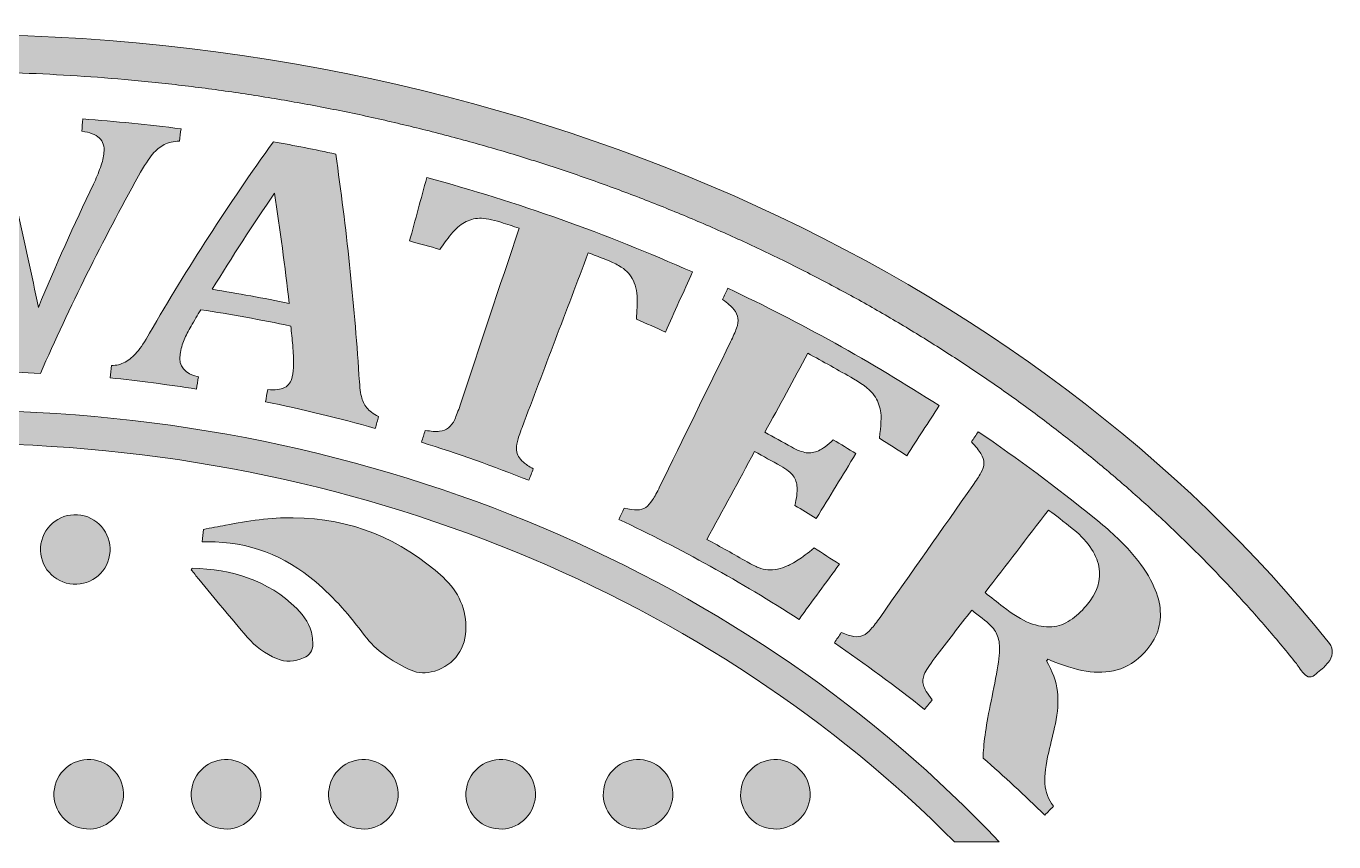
# Model space of a CAD drawing. Header units: inches. Extents: x 56 to 1023, y -872 to -208.
# Drawn here: x 563.8 to 986, y -471.5 to -208.2 of the extents above; entities that cross this region are included whole.
import ezdxf

# ---------------------------------------------------------------- set-up
doc = ezdxf.new("R2010")
doc.units = ezdxf.units.IN
doc.header["$MEASUREMENT"] = 0
doc.layers.add('Layer 1', color=7, linetype='Continuous')

# ---------------------------------------------------------------- blocks, each defined once
blk = doc.blocks.new('block 9')
at = {"layer": 'Layer 1', "true_color": 0x010101}
h = blk.add_hatch(color=18, dxfattribs=at)
h.dxf.hatch_style = 2
edge = h.paths.add_edge_path()
edge.add_spline(control_points=[(585.53, -259.2), (586.37, -257.41), (587.12, -255.6), (587.77, -253.77), (588.43, -251.95), (588.82, -250.38), (588.93, -249.05), (589.12, -246.97), (588.61, -245.38), (587.41, -244.28), (586.21, -243.19), (584.33, -242.46), (581.76, -242.11), (581.86, -240.79), (581.96, -239.46), (582.06, -238.13), (592.66, -238.92), (603.24, -239.98), (613.8, -241.33), (613.63, -242.65), (613.46, -243.97), (613.29, -245.29), (611.38, -245.37), (609.75, -245.75), (608.4, -246.42), (607.05, -247.09), (605.78, -248.11), (604.62, -249.47), (603.45, -250.84), (601.93, -253.18), (600.07, -256.51), (588.46, -277.47), (577.89, -298.76), (568.38, -320.32), (563.18, -320.01), (557.97, -319.79), (552.76, -319.64), (548.35, -300.59), (543.39, -281.6), (537.87, -262.69), (531.36, -281.61), (525.51, -300.64), (520.32, -319.75), (514.85, -319.95), (509.38, -320.23), (503.92, -320.6), (495.81, -298.53), (486.84, -276.66), (477, -255.02), (475.56, -251.85), (474.33, -249.67), (473.34, -248.49), (472.35, -247.3), (471.29, -246.45), (470.16, -245.93), (469.03, -245.41), (467.64, -245.09), (465.99, -244.97), (465.83, -243.65), (465.66, -242.33), (465.5, -241.01), (479.11, -239.33), (492.78, -238.12), (506.46, -237.38), (506.53, -238.71), (506.6, -240.04), (506.68, -241.37), (504.06, -241.75), (502.15, -242.45), (500.95, -243.46), (499.75, -244.46), (499.22, -245.81), (499.33, -247.5), (499.47, -249.63), (500.42, -252.9), (502.14, -257.31), (507.27, -271.01), (512.1, -284.78), (516.62, -298.61), (522.32, -277.81), (528.79, -257.11), (536.01, -236.53), (541.77, -236.51), (547.53, -236.57), (553.28, -236.71), (558.72, -257.4), (563.54, -278.17), (567.73, -298.97), (573.29, -285.62), (579.23, -272.36), (585.53, -259.2)], knot_values=[0, 0, 0, 0, 1, 1, 1, 2, 2, 2, 3, 3, 3, 4, 4, 4, 5, 5, 5, 6, 6, 6, 7, 7, 7, 8, 8, 8, 9, 9, 9, 10, 10, 10, 11, 11, 11, 12, 12, 12, 13, 13, 13, 14, 14, 14, 15, 15, 15, 16, 16, 16, 17, 17, 17, 18, 18, 18, 19, 19, 19, 20, 20, 20, 21, 21, 21, 22, 22, 22, 23, 23, 23, 24, 24, 24, 25, 25, 25, 26, 26, 26, 27, 27, 27, 28, 28, 28, 29, 29, 29, 30, 30, 30, 30], degree=3, periodic=1)
at = {"layer": 'Layer 1', "lineweight": 0}
blk.add_open_spline([(585.53, -259.2), (586.37, -257.41), (587.12, -255.6), (587.77, -253.77), (588.43, -251.95), (588.82, -250.38), (588.93, -249.05), (589.12, -246.97), (588.61, -245.38), (587.41, -244.28), (586.21, -243.19), (584.33, -242.46), (581.76, -242.11), (581.86, -240.79), (581.96, -239.46), (582.06, -238.13), (592.66, -238.92), (603.24, -239.98), (613.8, -241.33), (613.63, -242.65), (613.46, -243.97), (613.29, -245.29), (611.38, -245.37), (609.75, -245.75), (608.4, -246.42), (607.05, -247.09), (605.78, -248.11), (604.62, -249.47), (603.45, -250.84), (601.93, -253.18), (600.07, -256.51), (588.46, -277.47), (577.89, -298.76), (568.38, -320.32), (563.18, -320.01), (557.97, -319.79), (552.76, -319.64), (548.35, -300.59), (543.39, -281.6), (537.87, -262.69), (531.36, -281.61), (525.51, -300.64), (520.32, -319.75), (514.85, -319.95), (509.38, -320.23), (503.92, -320.6), (495.81, -298.53), (486.84, -276.66), (477, -255.02), (475.56, -251.85), (474.33, -249.67), (473.34, -248.49), (472.35, -247.3), (471.29, -246.45), (470.16, -245.93), (469.03, -245.41), (467.64, -245.09), (465.99, -244.97), (465.83, -243.65), (465.66, -242.33), (465.5, -241.01), (479.11, -239.33), (492.78, -238.12), (506.46, -237.38), (506.53, -238.71), (506.6, -240.04), (506.68, -241.37), (504.06, -241.75), (502.15, -242.45), (500.95, -243.46), (499.75, -244.46), (499.22, -245.81), (499.33, -247.5), (499.47, -249.63), (500.42, -252.9), (502.14, -257.31), (507.27, -271.01), (512.1, -284.78), (516.62, -298.61), (522.32, -277.81), (528.79, -257.11), (536.01, -236.53), (541.77, -236.51), (547.53, -236.57), (553.28, -236.71), (558.72, -257.4), (563.54, -278.17), (567.73, -298.97), (573.29, -285.62), (579.23, -272.36), (585.53, -259.2)], degree=3, knots=[0, 0, 0, 0, 1, 1, 1, 2, 2, 2, 3, 3, 3, 4, 4, 4, 5, 5, 5, 6, 6, 6, 7, 7, 7, 8, 8, 8, 9, 9, 9, 10, 10, 10, 11, 11, 11, 12, 12, 12, 13, 13, 13, 14, 14, 14, 15, 15, 15, 16, 16, 16, 17, 17, 17, 18, 18, 18, 19, 19, 19, 20, 20, 20, 21, 21, 21, 22, 22, 22, 23, 23, 23, 24, 24, 24, 25, 25, 25, 26, 26, 26, 27, 27, 27, 28, 28, 28, 29, 29, 29, 30, 30, 30, 30], dxfattribs=at)
blk = doc.blocks.new('block 10')
at = {"layer": 'Layer 1', "true_color": 0x010101}
h = blk.add_hatch(color=18, dxfattribs=at)
h.dxf.hatch_style = 2
edge = h.paths.add_edge_path()
edge.add_spline(control_points=[(649.26, -305.03), (639.6, -302.99), (629.9, -301.22), (620.16, -299.72), (619.11, -301.49), (618.08, -303.27), (617.05, -305.05), (616.17, -306.55), (615.43, -308.02), (614.8, -309.45), (614.18, -310.89), (613.75, -312.44), (613.5, -314.12), (612.94, -318.03), (614.91, -320.44), (619.41, -321.44), (619.2, -322.75), (618.99, -324.06), (618.78, -325.38), (609.52, -323.9), (600.22, -322.68), (590.9, -321.72), (591.04, -320.4), (591.17, -319.07), (591.31, -317.75), (592.95, -317.76), (594.44, -317.39), (595.77, -316.65), (597.11, -315.91), (598.37, -314.84), (599.58, -313.44), (600.78, -312.04), (602.13, -309.99), (603.66, -307.3), (615.81, -286.26), (629.14, -265.63), (643.63, -245.5), (650.35, -246.71), (657.05, -248.03), (663.74, -249.48), (667.21, -273.31), (669.71, -297.12), (671.24, -320.84), (671.44, -324.02), (671.69, -326.3), (672.02, -327.7), (672.34, -329.1), (672.91, -330.32), (673.74, -331.36), (674.57, -332.4), (675.85, -333.35), (677.6, -334.22), (677.24, -335.5), (676.88, -336.78), (676.52, -338.06), (664.78, -334.75), (652.94, -331.88), (641.04, -329.43), (641.31, -328.13), (641.58, -326.83), (641.85, -325.53), (644.16, -325.76), (645.95, -325.54), (647.24, -324.87), (648.52, -324.2), (649.35, -323.04), (649.71, -321.39), (649.98, -320.17), (650.13, -318.78), (650.15, -317.21), (650.16, -315.65), (650.07, -313.65), (649.85, -311.21), (649.66, -309.15), (649.46, -307.09), (649.26, -305.03)], knot_values=[0, 0, 0, 0, 1, 1, 1, 2, 2, 2, 3, 3, 3, 4, 4, 4, 5, 5, 5, 6, 6, 6, 7, 7, 7, 8, 8, 8, 9, 9, 9, 10, 10, 10, 11, 11, 11, 12, 12, 12, 13, 13, 13, 14, 14, 14, 15, 15, 15, 16, 16, 16, 17, 17, 17, 18, 18, 18, 19, 19, 19, 20, 20, 20, 21, 21, 21, 22, 22, 22, 23, 23, 23, 24, 24, 24, 25, 25, 25, 25], degree=3, periodic=1)
edge = h.paths.add_edge_path()
edge.add_spline(control_points=[(623.88, -293.14), (632.19, -294.47), (640.48, -295.99), (648.74, -297.7), (647.38, -285.83), (645.79, -273.96), (643.96, -262.08), (636.99, -272.32), (630.29, -282.68), (623.88, -293.14)], knot_values=[0, 0, 0, 0, 1, 1, 1, 2, 2, 2, 3, 3, 3, 3], degree=3, periodic=1)
at = {"layer": 'Layer 1', "lineweight": 0}
for points, knots in [([(649.26, -305.03), (639.6, -302.99), (629.9, -301.22), (620.16, -299.72), (619.11, -301.49), (618.08, -303.27), (617.05, -305.05), (616.17, -306.55), (615.43, -308.02), (614.8, -309.45), (614.18, -310.89), (613.75, -312.44), (613.5, -314.12), (612.94, -318.03), (614.91, -320.44), (619.41, -321.44), (619.2, -322.75), (618.99, -324.06), (618.78, -325.38), (609.52, -323.9), (600.22, -322.68), (590.9, -321.72), (591.04, -320.4), (591.17, -319.07), (591.31, -317.75), (592.95, -317.76), (594.44, -317.39), (595.77, -316.65), (597.11, -315.91), (598.37, -314.84), (599.58, -313.44), (600.78, -312.04), (602.13, -309.99), (603.66, -307.3), (615.81, -286.26), (629.14, -265.63), (643.63, -245.5), (650.35, -246.71), (657.05, -248.03), (663.74, -249.48), (667.21, -273.31), (669.71, -297.12), (671.24, -320.84), (671.44, -324.02), (671.69, -326.3), (672.02, -327.7), (672.34, -329.1), (672.91, -330.32), (673.74, -331.36), (674.57, -332.4), (675.85, -333.35), (677.6, -334.22), (677.24, -335.5), (676.88, -336.78), (676.52, -338.06), (664.78, -334.75), (652.94, -331.88), (641.04, -329.43), (641.31, -328.13), (641.58, -326.83), (641.85, -325.53), (644.16, -325.76), (645.95, -325.54), (647.24, -324.87), (648.52, -324.2), (649.35, -323.04), (649.71, -321.39), (649.98, -320.17), (650.13, -318.78), (650.15, -317.21), (650.16, -315.65), (650.07, -313.65), (649.85, -311.21), (649.66, -309.15), (649.46, -307.09), (649.26, -305.03)], [0, 0, 0, 0, 1, 1, 1, 2, 2, 2, 3, 3, 3, 4, 4, 4, 5, 5, 5, 6, 6, 6, 7, 7, 7, 8, 8, 8, 9, 9, 9, 10, 10, 10, 11, 11, 11, 12, 12, 12, 13, 13, 13, 14, 14, 14, 15, 15, 15, 16, 16, 16, 17, 17, 17, 18, 18, 18, 19, 19, 19, 20, 20, 20, 21, 21, 21, 22, 22, 22, 23, 23, 23, 24, 24, 24, 25, 25, 25, 25]), ([(623.88, -293.14), (632.19, -294.47), (640.48, -295.99), (648.74, -297.7), (647.38, -285.83), (645.79, -273.96), (643.96, -262.08), (636.99, -272.32), (630.29, -282.68), (623.88, -293.14)], [0, 0, 0, 0, 1, 1, 1, 2, 2, 2, 3, 3, 3, 3])]:
    blk.add_open_spline(points, degree=3, knots=knots, dxfattribs=at)
blk = doc.blocks.new('block 11')
at = {"layer": 'Layer 1', "true_color": 0x010101}
h = blk.add_hatch(color=18, dxfattribs=at)
h.dxf.hatch_style = 2
edge = h.paths.add_edge_path()
edge.add_spline(control_points=[(691.45, -342.51), (691.85, -341.24), (692.25, -339.97), (692.66, -338.71), (694.53, -339), (696.05, -339.1), (697.24, -339), (698.43, -338.9), (699.41, -338.53), (700.19, -337.9), (700.97, -337.26), (701.63, -336.34), (702.17, -335.14), (702.71, -333.95), (703.29, -332.43), (703.9, -330.59), (710.25, -311.54), (716.6, -292.48), (722.96, -273.42), (721, -272.77), (719.04, -272.13), (717.08, -271.5), (714.17, -270.57), (711.86, -270.15), (710.14, -270.21), (708.42, -270.27), (706.82, -270.71), (705.33, -271.53), (703.85, -272.35), (702.41, -273.62), (701.02, -275.33), (699.63, -277.04), (698.42, -278.69), (697.39, -280.28), (694.13, -279.34), (690.86, -278.42), (687.59, -277.54), (689.44, -270.71), (691.3, -263.89), (693.15, -257.06), (722.3, -264.95), (750.98, -275.11), (778.9, -287.55), (776.02, -294.01), (773.14, -300.47), (770.26, -306.93), (767.13, -305.53), (763.99, -304.17), (760.83, -302.83), (761.03, -299.94), (761.11, -297.79), (761.1, -296.38), (761.09, -294.98), (760.94, -293.73), (760.65, -292.63), (760.37, -291.53), (759.99, -290.55), (759.51, -289.7), (759.03, -288.85), (758.46, -288.09), (757.79, -287.43), (757.12, -286.77), (756.22, -286.11), (755.08, -285.46), (753.93, -284.81), (752.39, -284.09), (750.44, -283.33), (748.72, -282.67), (747.01, -282.01), (745.29, -281.36), (738.17, -300.14), (731.05, -318.93), (723.93, -337.71), (723.17, -339.71), (722.66, -341.25), (722.39, -342.33), (722.13, -343.42), (722.04, -344.34), (722.13, -345.11), (722.23, -345.88), (722.44, -346.55), (722.77, -347.13), (723.1, -347.71), (723.64, -348.33), (724.37, -348.98), (725.1, -349.63), (726.16, -350.34), (727.55, -351.11), (727.06, -352.34), (726.57, -353.58), (726.08, -354.81), (714.66, -350.28), (703.11, -346.18), (691.45, -342.51)], knot_values=[0, 0, 0, 0, 1, 1, 1, 2, 2, 2, 3, 3, 3, 4, 4, 4, 5, 5, 5, 6, 6, 6, 7, 7, 7, 8, 8, 8, 9, 9, 9, 10, 10, 10, 11, 11, 11, 12, 12, 12, 13, 13, 13, 14, 14, 14, 15, 15, 15, 16, 16, 16, 17, 17, 17, 18, 18, 18, 19, 19, 19, 20, 20, 20, 21, 21, 21, 22, 22, 22, 23, 23, 23, 24, 24, 24, 25, 25, 25, 26, 26, 26, 27, 27, 27, 28, 28, 28, 29, 29, 29, 30, 30, 30, 31, 31, 31, 31], degree=3, periodic=1)
at = {"layer": 'Layer 1', "lineweight": 0}
blk.add_open_spline([(691.45, -342.51), (691.85, -341.24), (692.25, -339.97), (692.66, -338.71), (694.53, -339), (696.05, -339.1), (697.24, -339), (698.43, -338.9), (699.41, -338.53), (700.19, -337.9), (700.97, -337.26), (701.63, -336.34), (702.17, -335.14), (702.71, -333.95), (703.29, -332.43), (703.9, -330.59), (710.25, -311.54), (716.6, -292.48), (722.96, -273.42), (721, -272.77), (719.04, -272.13), (717.08, -271.5), (714.17, -270.57), (711.86, -270.15), (710.14, -270.21), (708.42, -270.27), (706.82, -270.71), (705.33, -271.53), (703.85, -272.35), (702.41, -273.62), (701.02, -275.33), (699.63, -277.04), (698.42, -278.69), (697.39, -280.28), (694.13, -279.34), (690.86, -278.42), (687.59, -277.54), (689.44, -270.71), (691.3, -263.89), (693.15, -257.06), (722.3, -264.95), (750.98, -275.11), (778.9, -287.55), (776.02, -294.01), (773.14, -300.47), (770.26, -306.93), (767.13, -305.53), (763.99, -304.17), (760.83, -302.83), (761.03, -299.94), (761.11, -297.79), (761.1, -296.38), (761.09, -294.98), (760.94, -293.73), (760.65, -292.63), (760.37, -291.53), (759.99, -290.55), (759.51, -289.7), (759.03, -288.85), (758.46, -288.09), (757.79, -287.43), (757.12, -286.77), (756.22, -286.11), (755.08, -285.46), (753.93, -284.81), (752.39, -284.09), (750.44, -283.33), (748.72, -282.67), (747.01, -282.01), (745.29, -281.36), (738.17, -300.14), (731.05, -318.93), (723.93, -337.71), (723.17, -339.71), (722.66, -341.25), (722.39, -342.33), (722.13, -343.42), (722.04, -344.34), (722.13, -345.11), (722.23, -345.88), (722.44, -346.55), (722.77, -347.13), (723.1, -347.71), (723.64, -348.33), (724.37, -348.98), (725.1, -349.63), (726.16, -350.34), (727.55, -351.11), (727.06, -352.34), (726.57, -353.58), (726.08, -354.81), (714.66, -350.28), (703.11, -346.18), (691.45, -342.51)], degree=3, knots=[0, 0, 0, 0, 1, 1, 1, 2, 2, 2, 3, 3, 3, 4, 4, 4, 5, 5, 5, 6, 6, 6, 7, 7, 7, 8, 8, 8, 9, 9, 9, 10, 10, 10, 11, 11, 11, 12, 12, 12, 13, 13, 13, 14, 14, 14, 15, 15, 15, 16, 16, 16, 17, 17, 17, 18, 18, 18, 19, 19, 19, 20, 20, 20, 21, 21, 21, 22, 22, 22, 23, 23, 23, 24, 24, 24, 25, 25, 25, 26, 26, 26, 27, 27, 27, 28, 28, 28, 29, 29, 29, 30, 30, 30, 31, 31, 31, 31], dxfattribs=at)
blk = doc.blocks.new('block 12')
at = {"layer": 'Layer 1', "true_color": 0x010101}
h = blk.add_hatch(color=18, dxfattribs=at)
h.dxf.hatch_style = 2
edge = h.paths.add_edge_path()
edge.add_spline(control_points=[(858.56, -330.71), (855.09, -336.09), (851.62, -341.48), (848.15, -346.86), (845.2, -344.96), (842.24, -343.08), (839.27, -341.24), (839.85, -337.1), (839.97, -334.13), (839.66, -332.36), (839.34, -330.59), (838.67, -328.93), (837.65, -327.4), (836.63, -325.87), (834.4, -324.08), (830.94, -322.07), (826.04, -319.23), (821.11, -316.47), (816.15, -313.78), (811.55, -322.29), (806.95, -330.79), (802.34, -339.3), (805.2, -340.84), (808.04, -342.42), (810.88, -344.02), (812.76, -345.08), (814.36, -345.71), (815.69, -345.89), (817.01, -346.07), (818.31, -345.87), (819.61, -345.27), (820.91, -344.68), (822.5, -343.51), (824.4, -341.77), (826.84, -343.21), (829.27, -344.68), (831.7, -346.16), (827.44, -353.14), (823.18, -360.13), (818.92, -367.11), (816.6, -365.69), (814.28, -364.3), (811.94, -362.92), (812.55, -360.56), (812.8, -358.64), (812.71, -357.17), (812.62, -355.69), (812.21, -354.44), (811.48, -353.41), (810.75, -352.39), (809.39, -351.3), (807.4, -350.18), (804.6, -348.6), (801.8, -347.04), (798.98, -345.52), (793.86, -354.98), (788.74, -364.44), (783.62, -373.91), (787.98, -376.27), (792.31, -378.7), (796.62, -381.19), (798.01, -382), (799.22, -382.61), (800.26, -383.01), (801.3, -383.41), (802.31, -383.65), (803.29, -383.72), (804.27, -383.79), (805.3, -383.71), (806.39, -383.47), (807.48, -383.23), (808.52, -382.9), (809.52, -382.47), (810.51, -382.04), (811.69, -381.39), (813.05, -380.53), (814.41, -379.66), (816.11, -378.37), (818.18, -376.66), (820.93, -378.38), (823.68, -380.12), (826.41, -381.89), (822.04, -387.82), (817.68, -393.76), (813.34, -399.71), (794.53, -387.59), (775.1, -376.83), (755.19, -367.44), (755.76, -366.24), (756.33, -365.04), (756.89, -363.83), (758.57, -364.18), (759.95, -364.36), (761.03, -364.37), (762.11, -364.37), (763.05, -364.11), (763.84, -363.57), (764.63, -363.04), (765.36, -362.23), (766.04, -361.15), (766.72, -360.07), (767.49, -358.66), (768.34, -356.93), (775.97, -341.32), (783.6, -325.72), (791.23, -310.12), (792.06, -308.42), (792.7, -306.96), (793.15, -305.74), (793.6, -304.53), (793.76, -303.44), (793.63, -302.48), (793.5, -301.52), (793.04, -300.57), (792.26, -299.63), (791.47, -298.7), (790.28, -297.62), (788.68, -296.42), (789.25, -295.22), (789.81, -294.02), (790.38, -292.81), (813.73, -303.83), (836.51, -316.46), (858.56, -330.71)], knot_values=[0, 0, 0, 0, 1, 1, 1, 2, 2, 2, 3, 3, 3, 4, 4, 4, 5, 5, 5, 6, 6, 6, 7, 7, 7, 8, 8, 8, 9, 9, 9, 10, 10, 10, 11, 11, 11, 12, 12, 12, 13, 13, 13, 14, 14, 14, 15, 15, 15, 16, 16, 16, 17, 17, 17, 18, 18, 18, 19, 19, 19, 20, 20, 20, 21, 21, 21, 22, 22, 22, 23, 23, 23, 24, 24, 24, 25, 25, 25, 26, 26, 26, 27, 27, 27, 28, 28, 28, 29, 29, 29, 30, 30, 30, 31, 31, 31, 32, 32, 32, 33, 33, 33, 34, 34, 34, 35, 35, 35, 36, 36, 36, 37, 37, 37, 38, 38, 38, 39, 39, 39, 40, 40, 40, 41, 41, 41, 41], degree=3, periodic=1)
at = {"layer": 'Layer 1', "lineweight": 0}
blk.add_open_spline([(858.56, -330.71), (855.09, -336.09), (851.62, -341.48), (848.15, -346.86), (845.2, -344.96), (842.24, -343.08), (839.27, -341.24), (839.85, -337.1), (839.97, -334.13), (839.66, -332.36), (839.34, -330.59), (838.67, -328.93), (837.65, -327.4), (836.63, -325.87), (834.4, -324.08), (830.94, -322.07), (826.04, -319.23), (821.11, -316.47), (816.15, -313.78), (811.55, -322.29), (806.95, -330.79), (802.34, -339.3), (805.2, -340.84), (808.04, -342.42), (810.88, -344.02), (812.76, -345.08), (814.36, -345.71), (815.69, -345.89), (817.01, -346.07), (818.31, -345.87), (819.61, -345.27), (820.91, -344.68), (822.5, -343.51), (824.4, -341.77), (826.84, -343.21), (829.27, -344.68), (831.7, -346.16), (827.44, -353.14), (823.18, -360.13), (818.92, -367.11), (816.6, -365.69), (814.28, -364.3), (811.94, -362.92), (812.55, -360.56), (812.8, -358.64), (812.71, -357.17), (812.62, -355.69), (812.21, -354.44), (811.48, -353.41), (810.75, -352.39), (809.39, -351.3), (807.4, -350.18), (804.6, -348.6), (801.8, -347.04), (798.98, -345.52), (793.86, -354.98), (788.74, -364.44), (783.62, -373.91), (787.98, -376.27), (792.31, -378.7), (796.62, -381.19), (798.01, -382), (799.22, -382.61), (800.26, -383.01), (801.3, -383.41), (802.31, -383.65), (803.29, -383.72), (804.27, -383.79), (805.3, -383.71), (806.39, -383.47), (807.48, -383.23), (808.52, -382.9), (809.52, -382.47), (810.51, -382.04), (811.69, -381.39), (813.05, -380.53), (814.41, -379.66), (816.11, -378.37), (818.18, -376.66), (820.93, -378.38), (823.68, -380.12), (826.41, -381.89), (822.04, -387.82), (817.68, -393.76), (813.34, -399.71), (794.53, -387.59), (775.1, -376.83), (755.19, -367.44), (755.76, -366.24), (756.33, -365.04), (756.89, -363.83), (758.57, -364.18), (759.95, -364.36), (761.03, -364.37), (762.11, -364.37), (763.05, -364.11), (763.84, -363.57), (764.63, -363.04), (765.36, -362.23), (766.04, -361.15), (766.72, -360.07), (767.49, -358.66), (768.34, -356.93), (775.97, -341.32), (783.6, -325.72), (791.23, -310.12), (792.06, -308.42), (792.7, -306.96), (793.15, -305.74), (793.6, -304.53), (793.76, -303.44), (793.63, -302.48), (793.5, -301.52), (793.04, -300.57), (792.26, -299.63), (791.47, -298.7), (790.28, -297.62), (788.68, -296.42), (789.25, -295.22), (789.81, -294.02), (790.38, -292.81), (813.73, -303.83), (836.51, -316.46), (858.56, -330.71)], degree=3, knots=[0, 0, 0, 0, 1, 1, 1, 2, 2, 2, 3, 3, 3, 4, 4, 4, 5, 5, 5, 6, 6, 6, 7, 7, 7, 8, 8, 8, 9, 9, 9, 10, 10, 10, 11, 11, 11, 12, 12, 12, 13, 13, 13, 14, 14, 14, 15, 15, 15, 16, 16, 16, 17, 17, 17, 18, 18, 18, 19, 19, 19, 20, 20, 20, 21, 21, 21, 22, 22, 22, 23, 23, 23, 24, 24, 24, 25, 25, 25, 26, 26, 26, 27, 27, 27, 28, 28, 28, 29, 29, 29, 30, 30, 30, 31, 31, 31, 32, 32, 32, 33, 33, 33, 34, 34, 34, 35, 35, 35, 36, 36, 36, 37, 37, 37, 38, 38, 38, 39, 39, 39, 40, 40, 40, 41, 41, 41, 41], dxfattribs=at)
blk = doc.blocks.new('block 13')
at = {"layer": 'Layer 1', "true_color": 0x010101}
h = blk.add_hatch(color=18, dxfattribs=at)
h.dxf.hatch_style = 2
edge = h.paths.add_edge_path()
edge.add_spline(control_points=[(853.9, -428.78), (844.38, -421.22), (834.65, -414.06), (824.74, -407.28), (825.49, -406.18), (826.24, -405.09), (826.99, -403.99), (828.62, -404.62), (829.98, -405.03), (831.06, -405.22), (832.14, -405.4), (833.12, -405.3), (833.99, -404.9), (834.86, -404.51), (835.72, -403.83), (836.57, -402.87), (837.41, -401.92), (838.39, -400.65), (839.5, -399.06), (849.49, -384.86), (859.48, -370.65), (869.47, -356.45), (870.56, -354.9), (871.42, -353.56), (872.06, -352.43), (872.69, -351.3), (873.02, -350.25), (873.03, -349.27), (873.04, -348.29), (872.72, -347.27), (872.08, -346.21), (871.43, -345.15), (870.4, -343.88), (868.97, -342.42), (869.72, -341.32), (870.47, -340.22), (871.22, -339.12), (884.01, -347.86), (896.53, -357.17), (908.76, -367.03), (913.71, -371.02), (917.66, -374.76), (920.62, -378.16), (923.59, -381.56), (925.86, -384.91), (927.46, -388.16), (928.81, -390.87), (929.63, -393.51), (929.91, -396.08), (930.19, -398.65), (929.93, -401.13), (929.16, -403.51), (928.38, -405.89), (926.95, -408.18), (924.9, -410.39), (922.21, -413.29), (919.25, -415.15), (916.03, -416.03), (912.82, -416.9), (909.48, -417.03), (906.02, -416.44), (902.55, -415.85), (898.43, -414.55), (893.63, -412.61), (893.49, -412.76), (893.36, -412.91), (893.23, -413.07), (895.2, -416.46), (896.37, -419.78), (896.75, -422.99), (897.12, -426.21), (896.91, -429.69), (896.1, -433.42), (895.41, -436.49), (894.69, -439.55), (893.95, -442.6), (892.96, -446.67), (892.54, -450.05), (892.72, -452.74), (892.9, -455.44), (893.82, -457.87), (895.49, -460.05), (894.56, -461), (893.64, -461.95), (892.71, -462.91), (886.18, -456.56), (879.53, -450.43), (872.76, -444.5), (872.84, -440.29), (873.64, -434.65), (875.07, -427.52), (875.86, -423.68), (876.62, -419.83), (877.35, -415.96), (877.98, -412.51), (878.21, -409.89), (878.07, -408.12), (877.92, -406.34), (877.49, -404.85), (876.77, -403.65), (876.04, -402.45), (874.62, -401.01), (872.48, -399.33), (871.35, -398.45), (870.22, -397.57), (869.09, -396.7), (865.14, -401.84), (861.19, -406.99), (857.23, -412.13), (855.4, -414.53), (854.24, -416.31), (853.76, -417.47), (853.28, -418.63), (853.19, -419.78), (853.49, -420.92), (853.78, -422.07), (854.75, -423.64), (856.37, -425.65), (855.55, -426.69), (854.72, -427.73), (853.9, -428.78)], knot_values=[0, 0, 0, 0, 1, 1, 1, 2, 2, 2, 3, 3, 3, 4, 4, 4, 5, 5, 5, 6, 6, 6, 7, 7, 7, 8, 8, 8, 9, 9, 9, 10, 10, 10, 11, 11, 11, 12, 12, 12, 13, 13, 13, 14, 14, 14, 15, 15, 15, 16, 16, 16, 17, 17, 17, 18, 18, 18, 19, 19, 19, 20, 20, 20, 21, 21, 21, 22, 22, 22, 23, 23, 23, 24, 24, 24, 25, 25, 25, 26, 26, 26, 27, 27, 27, 28, 28, 28, 29, 29, 29, 30, 30, 30, 31, 31, 31, 32, 32, 32, 33, 33, 33, 34, 34, 34, 35, 35, 35, 36, 36, 36, 37, 37, 37, 38, 38, 38, 39, 39, 39, 40, 40, 40, 40], degree=3, periodic=1)
edge = h.paths.add_edge_path()
edge.add_spline(control_points=[(893.86, -364.44), (887.04, -373.33), (880.22, -382.21), (873.39, -391.09), (875.35, -392.6), (877.31, -394.12), (879.25, -395.66), (882.39, -398.15), (885.23, -399.9), (887.81, -400.89), (890.38, -401.89), (892.75, -402.3), (894.94, -402.1), (897.12, -401.91), (899.11, -401.22), (900.92, -400), (902.72, -398.79), (904.44, -397.23), (906.06, -395.33), (909.62, -391.16), (911.01, -386.94), (910.16, -382.65), (909.31, -378.37), (906.27, -374.06), (901.02, -369.89), (897.44, -367.05), (895.05, -365.25), (893.86, -364.44)], knot_values=[0, 0, 0, 0, 1, 1, 1, 2, 2, 2, 3, 3, 3, 4, 4, 4, 5, 5, 5, 6, 6, 6, 7, 7, 7, 8, 8, 8, 9, 9, 9, 9], degree=3, periodic=1)
at = {"layer": 'Layer 1', "lineweight": 0}
for points, knots in [([(853.9, -428.78), (844.38, -421.22), (834.65, -414.06), (824.74, -407.28), (825.49, -406.18), (826.24, -405.09), (826.99, -403.99), (828.62, -404.62), (829.98, -405.03), (831.06, -405.22), (832.14, -405.4), (833.12, -405.3), (833.99, -404.9), (834.86, -404.51), (835.72, -403.83), (836.57, -402.87), (837.41, -401.92), (838.39, -400.65), (839.5, -399.06), (849.49, -384.86), (859.48, -370.65), (869.47, -356.45), (870.56, -354.9), (871.42, -353.56), (872.06, -352.43), (872.69, -351.3), (873.02, -350.25), (873.03, -349.27), (873.04, -348.29), (872.72, -347.27), (872.08, -346.21), (871.43, -345.15), (870.4, -343.88), (868.97, -342.42), (869.72, -341.32), (870.47, -340.22), (871.22, -339.12), (884.01, -347.86), (896.53, -357.17), (908.76, -367.03), (913.71, -371.02), (917.66, -374.76), (920.62, -378.16), (923.59, -381.56), (925.86, -384.91), (927.46, -388.16), (928.81, -390.87), (929.63, -393.51), (929.91, -396.08), (930.19, -398.65), (929.93, -401.13), (929.16, -403.51), (928.38, -405.89), (926.95, -408.18), (924.9, -410.39), (922.21, -413.29), (919.25, -415.15), (916.03, -416.03), (912.82, -416.9), (909.48, -417.03), (906.02, -416.44), (902.55, -415.85), (898.43, -414.55), (893.63, -412.61), (893.49, -412.76), (893.36, -412.91), (893.23, -413.07), (895.2, -416.46), (896.37, -419.78), (896.75, -422.99), (897.12, -426.21), (896.91, -429.69), (896.1, -433.42), (895.41, -436.49), (894.69, -439.55), (893.95, -442.6), (892.96, -446.67), (892.54, -450.05), (892.72, -452.74), (892.9, -455.44), (893.82, -457.87), (895.49, -460.05), (894.56, -461), (893.64, -461.95), (892.71, -462.91), (886.18, -456.56), (879.53, -450.43), (872.76, -444.5), (872.84, -440.29), (873.64, -434.65), (875.07, -427.52), (875.86, -423.68), (876.62, -419.83), (877.35, -415.96), (877.98, -412.51), (878.21, -409.89), (878.07, -408.12), (877.92, -406.34), (877.49, -404.85), (876.77, -403.65), (876.04, -402.45), (874.62, -401.01), (872.48, -399.33), (871.35, -398.45), (870.22, -397.57), (869.09, -396.7), (865.14, -401.84), (861.19, -406.99), (857.23, -412.13), (855.4, -414.53), (854.24, -416.31), (853.76, -417.47), (853.28, -418.63), (853.19, -419.78), (853.49, -420.92), (853.78, -422.07), (854.75, -423.64), (856.37, -425.65), (855.55, -426.69), (854.72, -427.73), (853.9, -428.78)], [0, 0, 0, 0, 1, 1, 1, 2, 2, 2, 3, 3, 3, 4, 4, 4, 5, 5, 5, 6, 6, 6, 7, 7, 7, 8, 8, 8, 9, 9, 9, 10, 10, 10, 11, 11, 11, 12, 12, 12, 13, 13, 13, 14, 14, 14, 15, 15, 15, 16, 16, 16, 17, 17, 17, 18, 18, 18, 19, 19, 19, 20, 20, 20, 21, 21, 21, 22, 22, 22, 23, 23, 23, 24, 24, 24, 25, 25, 25, 26, 26, 26, 27, 27, 27, 28, 28, 28, 29, 29, 29, 30, 30, 30, 31, 31, 31, 32, 32, 32, 33, 33, 33, 34, 34, 34, 35, 35, 35, 36, 36, 36, 37, 37, 37, 38, 38, 38, 39, 39, 39, 40, 40, 40, 40]), ([(893.86, -364.44), (887.04, -373.33), (880.22, -382.21), (873.39, -391.09), (875.35, -392.6), (877.31, -394.12), (879.25, -395.66), (882.39, -398.15), (885.23, -399.9), (887.81, -400.89), (890.38, -401.89), (892.75, -402.3), (894.94, -402.1), (897.12, -401.91), (899.11, -401.22), (900.92, -400), (902.72, -398.79), (904.44, -397.23), (906.06, -395.33), (909.62, -391.16), (911.01, -386.94), (910.16, -382.65), (909.31, -378.37), (906.27, -374.06), (901.02, -369.89), (897.44, -367.05), (895.05, -365.25), (893.86, -364.44)], [0, 0, 0, 0, 1, 1, 1, 2, 2, 2, 3, 3, 3, 4, 4, 4, 5, 5, 5, 6, 6, 6, 7, 7, 7, 8, 8, 8, 9, 9, 9, 9])]:
    blk.add_open_spline(points, degree=3, knots=knots, dxfattribs=at)
blk = doc.blocks.new('block 4')
at = {"layer": 'Layer 1'}
for name in ['block 9', 'block 10', 'block 11', 'block 12', 'block 13']:
    blk.add_blockref(name, (0, 0), dxfattribs=at)
blk = doc.blocks.new('block 25')
at = {"layer": 'Layer 1', "true_color": 0xffffff}
h = blk.add_hatch(color=7, dxfattribs=at)
h.dxf.hatch_style = 2
edge = h.paths.add_edge_path()
edge.add_spline(control_points=[(219.97, -469.94), (298.1, -391.9), (413.56, -342.56), (542.06, -342.88), (670.56, -343.19), (785.75, -393.1), (863.49, -471.51), (863.49, -471.51), (877.91, -471.55), (877.91, -471.55), (798.31, -386.86), (677.41, -332.55), (542.09, -332.22), (406.76, -331.89), (285.56, -385.59), (205.53, -469.9), (205.53, -469.9), (219.97, -469.94), (219.97, -469.94)], knot_values=[0, 0, 0, 0, 1, 1, 1, 2, 2, 2, 3, 3, 3, 4, 4, 4, 5, 5, 5, 6, 6, 6, 6], degree=3, periodic=1)
at = {"layer": 'Layer 1', "lineweight": 0}
blk.add_open_spline([(219.97, -469.94), (298.1, -391.9), (413.56, -342.56), (542.06, -342.88), (670.56, -343.19), (785.75, -393.1), (863.49, -471.51), (863.49, -471.51), (877.91, -471.55), (877.91, -471.55), (798.31, -386.86), (677.41, -332.55), (542.09, -332.22), (406.76, -331.89), (285.56, -385.59), (205.53, -469.9), (205.53, -469.9), (219.97, -469.94), (219.97, -469.94)], degree=3, knots=[0, 0, 0, 0, 1, 1, 1, 2, 2, 2, 3, 3, 3, 4, 4, 4, 5, 5, 5, 6, 6, 6, 6], dxfattribs=at)
blk = doc.blocks.new('block 26')
at = {"layer": 'Layer 1', "true_color": 0xffffff}
h = blk.add_hatch(color=7, dxfattribs=at)
h.dxf.hatch_style = 2
edge = h.paths.add_edge_path()
edge.add_spline(control_points=[(976.74, -417.64), (977.35, -418.16), (978.02, -418.45), (978.73, -418.26), (979.52, -418.06), (980.15, -417.45), (980.76, -416.87), (981.42, -416.23), (982.08, -415.76), (982.83, -415.29), (983.24, -414.72), (983.65, -414.17), (984.14, -413.68), (985.75, -412.05), (986.01, -409.28), (984.56, -407.46), (888.69, -287.04), (719.77, -208.17), (528.83, -210.85), (340.88, -213.48), (176.52, -294.51), (83.22, -414.42), (86.93, -416.49), (89.74, -419.74), (91.58, -423.66), (182.3, -305.56), (343.95, -225.53), (529, -222.94), (534.99, -222.86), (540.99, -222.86), (546.98, -222.94), (552.92, -223.02), (558.87, -223.18), (564.81, -223.42), (570.7, -223.66), (576.59, -223.98), (582.48, -224.38), (588.32, -224.78), (594.16, -225.25), (599.99, -225.81), (605.77, -226.36), (611.55, -226.99), (617.33, -227.71), (623.05, -228.41), (628.77, -229.19), (634.47, -230.06), (640.14, -230.91), (645.79, -231.84), (651.43, -232.86), (657.02, -233.86), (662.61, -234.94), (668.18, -236.09), (673.7, -237.24), (679.22, -238.46), (684.71, -239.77), (690.16, -241.05), (695.6, -242.42), (701.02, -243.86), (706.4, -245.29), (711.76, -246.79), (717.1, -248.37), (722.39, -249.94), (727.67, -251.58), (732.93, -253.29), (738.14, -254.99), (743.33, -256.77), (748.5, -258.62), (753.63, -260.45), (758.73, -262.35), (763.82, -264.33), (768.85, -266.29), (773.86, -268.32), (778.85, -270.43), (783.79, -272.52), (788.71, -274.67), (793.6, -276.91), (798.45, -279.12), (803.27, -281.4), (808.06, -283.75), (812.8, -286.08), (817.52, -288.49), (822.21, -290.96), (826.85, -293.41), (831.46, -295.93), (836.05, -298.52), (840.58, -301.09), (845.09, -303.72), (849.56, -306.43), (853.98, -309.11), (858.38, -311.86), (862.74, -314.68), (867.05, -317.46), (871.33, -320.32), (875.57, -323.25), (879.77, -326.15), (883.93, -329.11), (888.05, -332.15), (892.12, -335.15), (896.16, -338.22), (900.16, -341.36), (904.12, -344.47), (908.03, -347.64), (911.9, -350.88), (915.73, -354.09), (919.51, -357.36), (923.25, -360.7), (926.95, -364), (930.61, -367.37), (934.21, -370.81), (937.78, -374.21), (941.3, -377.67), (944.77, -381.2), (948.2, -384.69), (951.58, -388.25), (954.91, -391.87), (958.2, -395.45), (961.44, -399.1), (964.63, -402.81), (967.78, -406.47), (970.87, -410.21), (973.91, -414), (974.66, -414.93), (975.61, -416.68), (976.74, -417.64)], knot_values=[0, 0, 0, 0, 1, 1, 1, 2, 2, 2, 3, 3, 3, 4, 4, 4, 5, 5, 5, 6, 6, 6, 7, 7, 7, 8, 8, 8, 9, 9, 9, 10, 10, 10, 11, 11, 11, 12, 12, 12, 13, 13, 13, 14, 14, 14, 15, 15, 15, 16, 16, 16, 17, 17, 17, 18, 18, 18, 19, 19, 19, 20, 20, 20, 21, 21, 21, 22, 22, 22, 23, 23, 23, 24, 24, 24, 25, 25, 25, 26, 26, 26, 27, 27, 27, 28, 28, 28, 29, 29, 29, 30, 30, 30, 31, 31, 31, 32, 32, 32, 33, 33, 33, 34, 34, 34, 35, 35, 35, 36, 36, 36, 37, 37, 37, 38, 38, 38, 39, 39, 39, 40, 40, 40, 41, 41, 41, 41], degree=3, periodic=1)
at = {"layer": 'Layer 1', "lineweight": 0}
blk.add_open_spline([(976.74, -417.64), (977.35, -418.16), (978.02, -418.45), (978.73, -418.26), (979.52, -418.06), (980.15, -417.45), (980.76, -416.87), (981.42, -416.23), (982.08, -415.76), (982.83, -415.29), (983.24, -414.72), (983.65, -414.17), (984.14, -413.68), (985.75, -412.05), (986.01, -409.28), (984.56, -407.46), (888.69, -287.04), (719.77, -208.17), (528.83, -210.85), (340.88, -213.48), (176.52, -294.51), (83.22, -414.42), (86.93, -416.49), (89.74, -419.74), (91.58, -423.66), (182.3, -305.56), (343.95, -225.53), (529, -222.94), (534.99, -222.86), (540.99, -222.86), (546.98, -222.94), (552.92, -223.02), (558.87, -223.18), (564.81, -223.42), (570.7, -223.66), (576.59, -223.98), (582.48, -224.38), (588.32, -224.78), (594.16, -225.25), (599.99, -225.81), (605.77, -226.36), (611.55, -226.99), (617.33, -227.71), (623.05, -228.41), (628.77, -229.19), (634.47, -230.06), (640.14, -230.91), (645.79, -231.84), (651.43, -232.86), (657.02, -233.86), (662.61, -234.94), (668.18, -236.09), (673.7, -237.24), (679.22, -238.46), (684.71, -239.77), (690.16, -241.05), (695.6, -242.42), (701.02, -243.86), (706.4, -245.29), (711.76, -246.79), (717.1, -248.37), (722.39, -249.94), (727.67, -251.58), (732.93, -253.29), (738.14, -254.99), (743.33, -256.77), (748.5, -258.62), (753.63, -260.45), (758.73, -262.35), (763.82, -264.33), (768.85, -266.29), (773.86, -268.32), (778.85, -270.43), (783.79, -272.52), (788.71, -274.67), (793.6, -276.91), (798.45, -279.12), (803.27, -281.4), (808.06, -283.75), (812.8, -286.08), (817.52, -288.49), (822.21, -290.96), (826.85, -293.41), (831.46, -295.93), (836.05, -298.52), (840.58, -301.09), (845.09, -303.72), (849.56, -306.43), (853.98, -309.11), (858.38, -311.86), (862.74, -314.68), (867.05, -317.46), (871.33, -320.32), (875.57, -323.25), (879.77, -326.15), (883.93, -329.11), (888.05, -332.15), (892.12, -335.15), (896.16, -338.22), (900.16, -341.36), (904.12, -344.47), (908.03, -347.64), (911.9, -350.88), (915.73, -354.09), (919.51, -357.36), (923.25, -360.7), (926.95, -364), (930.61, -367.37), (934.21, -370.81), (937.78, -374.21), (941.3, -377.67), (944.77, -381.2), (948.2, -384.69), (951.58, -388.25), (954.91, -391.87), (958.2, -395.45), (961.44, -399.1), (964.63, -402.81), (967.78, -406.47), (970.87, -410.21), (973.91, -414), (974.66, -414.93), (975.61, -416.68), (976.74, -417.64)], degree=3, knots=[0, 0, 0, 0, 1, 1, 1, 2, 2, 2, 3, 3, 3, 4, 4, 4, 5, 5, 5, 6, 6, 6, 7, 7, 7, 8, 8, 8, 9, 9, 9, 10, 10, 10, 11, 11, 11, 12, 12, 12, 13, 13, 13, 14, 14, 14, 15, 15, 15, 16, 16, 16, 17, 17, 17, 18, 18, 18, 19, 19, 19, 20, 20, 20, 21, 21, 21, 22, 22, 22, 23, 23, 23, 24, 24, 24, 25, 25, 25, 26, 26, 26, 27, 27, 27, 28, 28, 28, 29, 29, 29, 30, 30, 30, 31, 31, 31, 32, 32, 32, 33, 33, 33, 34, 34, 34, 35, 35, 35, 36, 36, 36, 37, 37, 37, 38, 38, 38, 39, 39, 39, 40, 40, 40, 41, 41, 41, 41], dxfattribs=at)

msp = doc.modelspace()

# ---------------------------------------------------------------- hatches: boundary and pattern name
at = {"layer": 'Layer 1', "true_color": 0xffffff}
h = msp.add_hatch(color=7, dxfattribs=at)
h.dxf.hatch_style = 2
edge = h.paths.add_edge_path()
edge.add_spline(control_points=[(582.57, -366.3), (588.56, -367.91), (592.12, -374.07), (590.51, -380.06), (588.91, -386.05), (582.75, -389.6), (576.76, -388), (570.77, -386.4), (567.22, -380.24), (568.82, -374.25), (570.42, -368.26), (576.58, -364.7), (582.57, -366.3)], knot_values=[0, 0, 0, 0, 1, 1, 1, 2, 2, 2, 3, 3, 3, 4, 4, 4, 4], degree=3, periodic=1)
h = msp.add_hatch(color=7, dxfattribs=at)
h.dxf.hatch_style = 2
edge = h.paths.add_edge_path()
edge.add_spline(control_points=[(620.67, -374.71), (620.8, -373.21), (620.9, -372.04), (621.03, -370.66), (623.46, -370.2), (625.84, -369.76), (628.21, -369.31), (635.43, -367.94), (642.68, -366.79), (650.06, -366.88), (668.65, -367.09), (684.73, -373.66), (698.41, -386.14), (703.45, -390.73), (706.05, -396.5), (705.77, -403.42), (705.5, -409.98), (700.99, -415.3), (694.59, -416.7), (692, -417.27), (689.5, -416.9), (687.21, -415.78), (681.78, -413.13), (676.78, -409.86), (673.08, -404.93), (668.38, -398.66), (663.32, -392.71), (657.32, -387.62), (647.23, -379.07), (635.68, -374.52), (622.37, -374.71), (621.91, -374.71), (621.45, -374.71), (620.67, -374.71)], knot_values=[0, 0, 0, 0, 1, 1, 1, 2, 2, 2, 3, 3, 3, 4, 4, 4, 5, 5, 5, 6, 6, 6, 7, 7, 7, 8, 8, 8, 9, 9, 9, 10, 10, 10, 11, 11, 11, 11], degree=3, periodic=1)
h = msp.add_hatch(color=7, dxfattribs=at)
h.dxf.hatch_style = 2
edge = h.paths.add_edge_path()
edge.add_spline(control_points=[(617.45, -383.16), (630.19, -383.58), (641.81, -386.94), (651.15, -396.23), (653.64, -398.72), (655.63, -401.56), (656.17, -405.16), (656.29, -406.02), (656.34, -406.89), (656.35, -407.75), (656.37, -409.89), (655.33, -411.35), (653.39, -412.17), (650.52, -413.37), (647.64, -413.67), (644.67, -412.39), (640.97, -410.8), (637.77, -408.52), (635.18, -405.48), (629.91, -399.3), (624.75, -393.01), (619.56, -386.76), (618.72, -385.75), (617.92, -384.7), (617.1, -383.68), (617.22, -383.51), (617.33, -383.34), (617.45, -383.16)], knot_values=[0, 0, 0, 0, 1, 1, 1, 2, 2, 2, 3, 3, 3, 4, 4, 4, 5, 5, 5, 6, 6, 6, 7, 7, 7, 8, 8, 8, 9, 9, 9, 9], degree=3, periodic=1)
h = msp.add_hatch(color=7, dxfattribs=at)
h.dxf.hatch_style = 2
edge = h.paths.add_edge_path()
edge.add_spline(control_points=[(586.89, -445.34), (592.89, -446.94), (596.44, -453.1), (594.84, -459.09), (593.23, -465.08), (587.08, -468.64), (581.09, -467.03), (575.1, -465.43), (571.54, -459.27), (573.14, -453.28), (574.75, -447.29), (580.9, -443.73), (586.89, -445.34)], knot_values=[0, 0, 0, 0, 1, 1, 1, 2, 2, 2, 3, 3, 3, 4, 4, 4, 4], degree=3, periodic=1)
h = msp.add_hatch(color=7, dxfattribs=at)
h.dxf.hatch_style = 2
edge = h.paths.add_edge_path()
edge.add_spline(control_points=[(631.24, -445.34), (637.23, -446.94), (640.78, -453.1), (639.18, -459.09), (637.58, -465.08), (631.42, -468.64), (625.43, -467.03), (619.44, -465.43), (615.88, -459.27), (617.49, -453.28), (619.09, -447.29), (625.25, -443.73), (631.24, -445.34)], knot_values=[0, 0, 0, 0, 1, 1, 1, 2, 2, 2, 3, 3, 3, 4, 4, 4, 4], degree=3, periodic=1)
h = msp.add_hatch(color=7, dxfattribs=at)
h.dxf.hatch_style = 2
edge = h.paths.add_edge_path()
edge.add_spline(control_points=[(675.58, -445.34), (681.57, -446.94), (685.13, -453.1), (683.52, -459.09), (681.92, -465.08), (675.76, -468.64), (669.77, -467.03), (663.78, -465.43), (660.23, -459.27), (661.83, -453.28), (663.43, -447.29), (669.59, -443.73), (675.58, -445.34)], knot_values=[0, 0, 0, 0, 1, 1, 1, 2, 2, 2, 3, 3, 3, 4, 4, 4, 4], degree=3, periodic=1)
h = msp.add_hatch(color=7, dxfattribs=at)
h.dxf.hatch_style = 2
edge = h.paths.add_edge_path()
edge.add_spline(control_points=[(719.92, -445.34), (725.92, -446.94), (729.47, -453.1), (727.87, -459.09), (726.26, -465.08), (720.11, -468.64), (714.12, -467.03), (708.13, -465.43), (704.57, -459.27), (706.17, -453.28), (707.78, -447.29), (713.93, -443.73), (719.92, -445.34)], knot_values=[0, 0, 0, 0, 1, 1, 1, 2, 2, 2, 3, 3, 3, 4, 4, 4, 4], degree=3, periodic=1)
h = msp.add_hatch(color=7, dxfattribs=at)
h.dxf.hatch_style = 2
edge = h.paths.add_edge_path()
edge.add_spline(control_points=[(764.27, -445.34), (770.26, -446.94), (773.81, -453.1), (772.21, -459.09), (770.61, -465.08), (764.45, -468.64), (758.46, -467.03), (752.47, -465.43), (748.91, -459.27), (750.52, -453.28), (752.12, -447.29), (758.28, -443.73), (764.27, -445.34)], knot_values=[0, 0, 0, 0, 1, 1, 1, 2, 2, 2, 3, 3, 3, 4, 4, 4, 4], degree=3, periodic=1)
h = msp.add_hatch(color=7, dxfattribs=at)
h.dxf.hatch_style = 2
edge = h.paths.add_edge_path()
edge.add_spline(control_points=[(808.61, -445.34), (814.6, -446.94), (818.16, -453.1), (816.55, -459.09), (814.95, -465.08), (808.79, -468.64), (802.8, -467.03), (796.81, -465.43), (793.26, -459.27), (794.86, -453.28), (796.46, -447.29), (802.62, -443.73), (808.61, -445.34)], knot_values=[0, 0, 0, 0, 1, 1, 1, 2, 2, 2, 3, 3, 3, 4, 4, 4, 4], degree=3, periodic=1)

# ---------------------------------------------------------------- linework, layer by layer
at = {"layer": 'Layer 1', "lineweight": 0}
for points, knots in [([(582.57, -366.3), (588.56, -367.91), (592.12, -374.07), (590.51, -380.06), (588.91, -386.05), (582.75, -389.6), (576.76, -388), (570.77, -386.4), (567.22, -380.24), (568.82, -374.25), (570.42, -368.26), (576.58, -364.7), (582.57, -366.3)], [0, 0, 0, 0, 1, 1, 1, 2, 2, 2, 3, 3, 3, 4, 4, 4, 4]), ([(620.67, -374.71), (620.8, -373.21), (620.9, -372.04), (621.03, -370.66), (623.46, -370.2), (625.84, -369.76), (628.21, -369.31), (635.43, -367.94), (642.68, -366.79), (650.06, -366.88), (668.65, -367.09), (684.73, -373.66), (698.41, -386.14), (703.45, -390.73), (706.05, -396.5), (705.77, -403.42), (705.5, -409.98), (700.99, -415.3), (694.59, -416.7), (692, -417.27), (689.5, -416.9), (687.21, -415.78), (681.78, -413.13), (676.78, -409.86), (673.08, -404.93), (668.38, -398.66), (663.32, -392.71), (657.32, -387.62), (647.23, -379.07), (635.68, -374.52), (622.37, -374.71), (621.91, -374.71), (621.45, -374.71), (620.67, -374.71)], [0, 0, 0, 0, 1, 1, 1, 2, 2, 2, 3, 3, 3, 4, 4, 4, 5, 5, 5, 6, 6, 6, 7, 7, 7, 8, 8, 8, 9, 9, 9, 10, 10, 10, 11, 11, 11, 11]), ([(617.45, -383.16), (630.19, -383.58), (641.81, -386.94), (651.15, -396.23), (653.64, -398.72), (655.63, -401.56), (656.17, -405.16), (656.29, -406.02), (656.34, -406.89), (656.35, -407.75), (656.37, -409.89), (655.33, -411.35), (653.39, -412.17), (650.52, -413.37), (647.64, -413.67), (644.67, -412.39), (640.97, -410.8), (637.77, -408.52), (635.18, -405.48), (629.91, -399.3), (624.75, -393.01), (619.56, -386.76), (618.72, -385.75), (617.92, -384.7), (617.1, -383.68), (617.22, -383.51), (617.33, -383.34), (617.45, -383.16)], [0, 0, 0, 0, 1, 1, 1, 2, 2, 2, 3, 3, 3, 4, 4, 4, 5, 5, 5, 6, 6, 6, 7, 7, 7, 8, 8, 8, 9, 9, 9, 9]), ([(586.89, -445.34), (592.89, -446.94), (596.44, -453.1), (594.84, -459.09), (593.23, -465.08), (587.08, -468.64), (581.09, -467.03), (575.1, -465.43), (571.54, -459.27), (573.14, -453.28), (574.75, -447.29), (580.9, -443.73), (586.89, -445.34)], [0, 0, 0, 0, 1, 1, 1, 2, 2, 2, 3, 3, 3, 4, 4, 4, 4]), ([(631.24, -445.34), (637.23, -446.94), (640.78, -453.1), (639.18, -459.09), (637.58, -465.08), (631.42, -468.64), (625.43, -467.03), (619.44, -465.43), (615.88, -459.27), (617.49, -453.28), (619.09, -447.29), (625.25, -443.73), (631.24, -445.34)], [0, 0, 0, 0, 1, 1, 1, 2, 2, 2, 3, 3, 3, 4, 4, 4, 4]), ([(675.58, -445.34), (681.57, -446.94), (685.13, -453.1), (683.52, -459.09), (681.92, -465.08), (675.76, -468.64), (669.77, -467.03), (663.78, -465.43), (660.23, -459.27), (661.83, -453.28), (663.43, -447.29), (669.59, -443.73), (675.58, -445.34)], [0, 0, 0, 0, 1, 1, 1, 2, 2, 2, 3, 3, 3, 4, 4, 4, 4]), ([(719.92, -445.34), (725.92, -446.94), (729.47, -453.1), (727.87, -459.09), (726.26, -465.08), (720.11, -468.64), (714.12, -467.03), (708.13, -465.43), (704.57, -459.27), (706.17, -453.28), (707.78, -447.29), (713.93, -443.73), (719.92, -445.34)], [0, 0, 0, 0, 1, 1, 1, 2, 2, 2, 3, 3, 3, 4, 4, 4, 4]), ([(764.27, -445.34), (770.26, -446.94), (773.81, -453.1), (772.21, -459.09), (770.61, -465.08), (764.45, -468.64), (758.46, -467.03), (752.47, -465.43), (748.91, -459.27), (750.52, -453.28), (752.12, -447.29), (758.28, -443.73), (764.27, -445.34)], [0, 0, 0, 0, 1, 1, 1, 2, 2, 2, 3, 3, 3, 4, 4, 4, 4]), ([(808.61, -445.34), (814.6, -446.94), (818.16, -453.1), (816.55, -459.09), (814.95, -465.08), (808.79, -468.64), (802.8, -467.03), (796.81, -465.43), (793.26, -459.27), (794.86, -453.28), (796.46, -447.29), (802.62, -443.73), (808.61, -445.34)], [0, 0, 0, 0, 1, 1, 1, 2, 2, 2, 3, 3, 3, 4, 4, 4, 4])]:
    msp.add_open_spline(points, degree=3, knots=knots, dxfattribs=at)

# ---------------------------------------------------------------- block references
at = {"layer": 'Layer 1'}
for name in ['block 26', 'block 4', 'block 25']:
    msp.add_blockref(name, (0, 0), dxfattribs=at)

doc.saveas('drawing.dxf')
